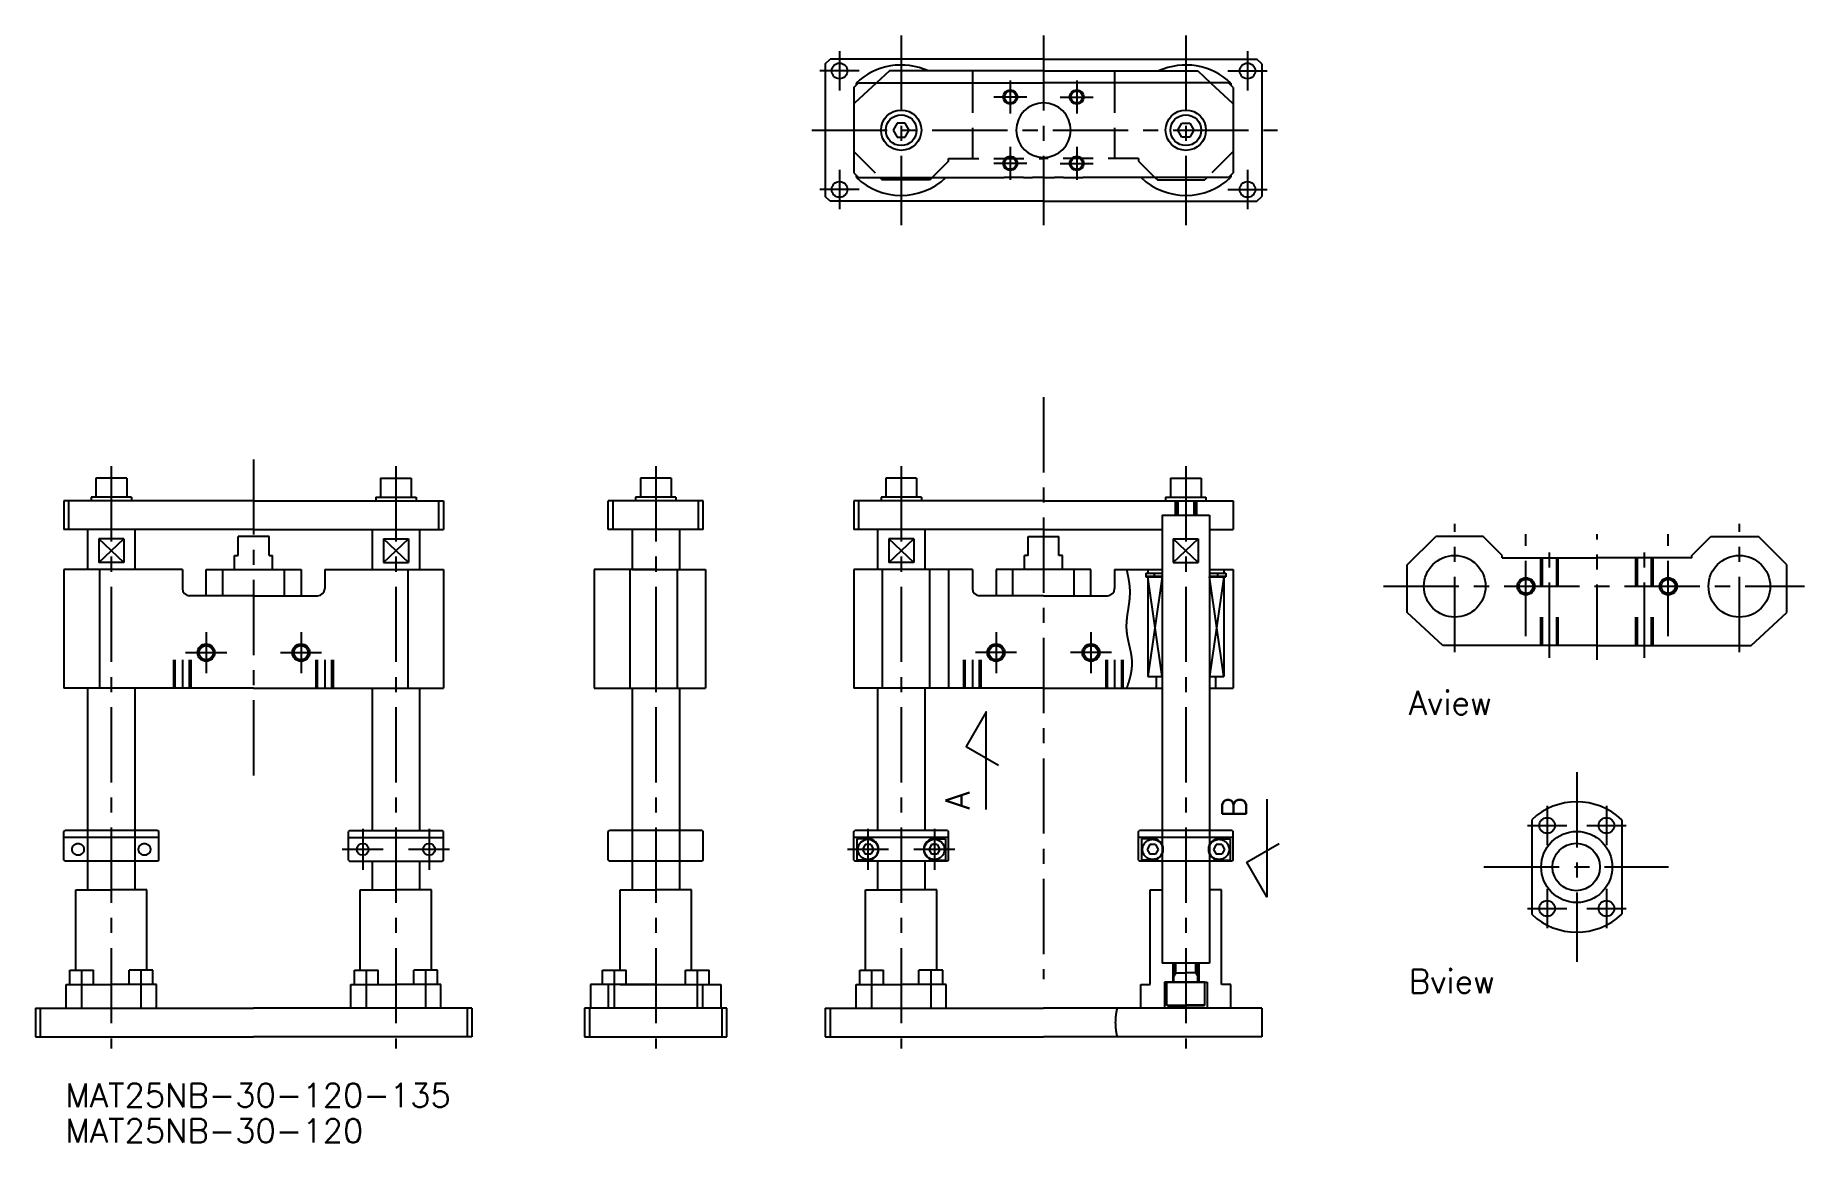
# Model space of a CAD drawing. Extents: x -650 to 96, y -116 to 351.
import ezdxf

# ---------------------------------------------------------------- set-up
doc = ezdxf.new("R2010")
doc.units = 0
for name, pattern in [('CENTER', [50.8, 31.75, -6.35, 6.35, -6.35]), ('DASHED', [19.05, 12.7, -6.35]), ('PHANTOM', [63.5, 31.75, -6.35, 6.35, -6.35, 6.35, -6.35])]:
    doc.linetypes.add(name, pattern=pattern)
doc.layers.get('0').update_dxf_attribs({"linetype": 'CONTINUOUS'})
doc.layers.add('CENTER', color=1, linetype='CONTINUOUS')
doc.styles.get("Standard").update_dxf_attribs({"font": 'txt.shx', "height": 3, "bigfont": 'bigfont.shx'})

msp = doc.modelspace()

# ---------------------------------------------------------------- linework, layer by layer
at = {"color": 7, "linetype": 'CONTINUOUS'}
for p, q in [((-316.81, 338.79), (-314.81, 340.79)), ((-316.81, 338.79), (-316.81, 282.79)), ((-224.81, 340.79), (-314.81, 340.79)), ((-289.81, 335.79), (-295.17, 330.79)), ((-224.81, 335.79), (-289.81, 335.79)), ((-254.81, 335.79), (-254.81, 330.79)), ((-224.81, 340.79), (-134.81, 340.79)), ((-224.81, 335.79), (-159.81, 335.79)), ((-194.81, 335.79), (-194.81, 330.79)), ((-159.81, 335.79), (-154.46, 330.79)), ((-132.81, 338.79), (-134.81, 340.79)), ((-132.81, 338.79), (-132.81, 282.79)), ((-304.81, 328.79), (-302.81, 330.79)), ((-304.81, 328.79), (-304.81, 292.79)), ((-303.81, 330.67), (-303.81, 329.79)), ((-302.81, 330.79), (-241.43, 330.79)), ((-241.43, 330.79), (-233.21, 330.79)), ((-233.21, 330.79), (-229.41, 330.79)), ((-229.41, 330.79), (-224.81, 330.79)), ((-220.21, 330.79), (-224.81, 330.79)), ((-216.41, 330.79), (-220.21, 330.79)), ((-208.2, 330.79), (-216.41, 330.79)), ((-146.81, 330.79), (-208.2, 330.79)), ((-144.81, 328.79), (-146.81, 330.79)), ((-145.81, 330.67), (-145.81, 329.79)), ((-144.81, 328.79), (-144.81, 292.79)), ((-286.53, 313.76), (-288.24, 310.79)), ((-283.1, 313.76), (-286.53, 313.76)), ((-281.38, 310.79), (-283.1, 313.76)), ((-168.24, 310.79), (-166.53, 313.76)), ((-166.53, 313.76), (-163.1, 313.76)), ((-163.1, 313.76), (-161.38, 310.79)), ((-288.24, 310.79), (-286.53, 307.82)), ((-286.53, 307.82), (-283.1, 307.82)), ((-283.1, 307.82), (-281.38, 310.79)), ((-166.53, 307.82), (-168.24, 310.79)), ((-163.1, 307.82), (-166.53, 307.82)), ((-161.38, 310.79), (-163.1, 307.82)), ((-304.81, 292.79), (-302.81, 290.79)), ((-303.81, 291.79), (-303.81, 290.91)), ((-144.81, 292.79), (-146.81, 290.79)), ((-145.81, 291.79), (-145.81, 290.91)), ((-302.81, 290.79), (-241.43, 290.79)), ((-293.81, 290.79), (-292.81, 289.79)), ((-272.81, 289.79), (-292.81, 289.79)), ((-271.81, 290.79), (-272.81, 289.79)), ((-233.21, 290.79), (-241.43, 290.79)), ((-233.21, 290.79), (-229.41, 290.79)), ((-224.81, 290.79), (-229.41, 290.79)), ((-224.81, 290.79), (-220.21, 290.79)), ((-216.41, 290.79), (-220.21, 290.79)), ((-216.41, 290.79), (-208.2, 290.79)), ((-146.81, 290.79), (-208.2, 290.79)), ((-177.81, 290.79), (-176.81, 289.79)), ((-176.81, 289.79), (-156.81, 289.79)), ((-155.81, 290.79), (-156.81, 289.79)), ((-314.81, 280.79), (-316.81, 282.79)), ((-224.81, 280.79), (-314.81, 280.79)), ((-224.81, 280.79), (-134.81, 280.79)), ((-134.81, 280.79), (-132.81, 282.79)), ((-611.34, 164.02), (-624.34, 164.02)), ((-624.34, 164.02), (-624.34, 156.02)), ((-611.34, 164.02), (-611.34, 156.02)), ((-504.34, 164.02), (-491.34, 164.02)), ((-504.34, 164.02), (-504.34, 156.02)), ((-491.34, 164.02), (-491.34, 156.02)), ((-394.78, 164.02), (-394.78, 156.02)), ((-381.78, 164.02), (-394.78, 164.02)), ((-381.78, 164.02), (-381.78, 156.02)), ((-291.31, 164.02), (-291.31, 156.02)), ((-278.31, 164.02), (-291.31, 164.02)), ((-278.31, 164.02), (-278.31, 156.02)), ((-171.31, 164.02), (-158.31, 164.02)), ((-171.31, 164.02), (-171.31, 156.02)), ((-158.31, 164.02), (-158.31, 156.02)), ((-557.84, 154.42), (-637.84, 154.42)), ((-637.84, 154.42), (-637.84, 142.42)), ((-635.84, 154.42), (-635.84, 142.42)), ((-609.34, 156.02), (-626.34, 156.02)), ((-626.34, 156.02), (-626.34, 154.42)), ((-609.34, 156.02), (-609.34, 154.42)), ((-557.84, 154.42), (-477.84, 154.42)), ((-506.34, 156.02), (-489.34, 156.02)), ((-506.34, 156.02), (-506.34, 154.42)), ((-489.34, 156.02), (-489.34, 154.42)), ((-479.84, 154.42), (-479.84, 142.42)), ((-477.84, 154.42), (-477.84, 142.42)), ((-368.28, 154.42), (-408.28, 154.42)), ((-408.28, 142.42), (-408.28, 154.42)), ((-406.28, 142.42), (-406.28, 154.42)), ((-379.78, 156.02), (-396.78, 156.02)), ((-396.78, 156.02), (-396.78, 154.42)), ((-379.78, 156.02), (-379.78, 154.42)), ((-370.28, 142.42), (-370.28, 154.42)), ((-368.28, 142.42), (-368.28, 154.42)), ((-224.81, 154.42), (-304.81, 154.42)), ((-304.81, 154.42), (-304.81, 142.42)), ((-302.81, 154.42), (-302.81, 142.42)), ((-276.31, 156.02), (-293.31, 156.02)), ((-293.31, 156.02), (-293.31, 154.42)), ((-276.31, 156.02), (-276.31, 154.42)), ((-224.81, 154.42), (-144.81, 154.42)), ((-173.31, 156.02), (-156.31, 156.02)), ((-173.31, 156.02), (-173.31, 154.42)), ((-169.31, 154.42), (-169.31, 148.42)), ((-168.81, 154.42), (-168.81, 148.42)), ((-168.19, 154.42), (-168.19, 148.42)), ((-161.44, 154.42), (-161.44, 148.42)), ((-160.81, 154.42), (-160.81, 148.42)), ((-160.31, 154.42), (-160.31, 148.42)), ((-156.31, 156.02), (-156.31, 154.42)), ((-144.81, 154.42), (-144.81, 142.42)), ((-627.84, 142.42), (-637.84, 142.42)), ((-557.84, 142.42), (-627.84, 142.42)), ((-627.84, 142.42), (-627.84, 125.42)), ((-607.84, 142.42), (-607.84, 125.42)), ((-557.84, 142.42), (-477.84, 142.42)), ((-507.84, 142.42), (-507.84, 125.42)), ((-487.84, 142.42), (-487.84, 125.42)), ((-368.28, 142.42), (-408.28, 142.42)), ((-398.28, 142.42), (-398.28, 125.42)), ((-378.28, 142.42), (-378.28, 125.42)), ((-224.81, 142.42), (-304.81, 142.42)), ((-294.81, 142.42), (-294.81, 125.42)), ((-274.81, 142.42), (-274.81, 125.42)), ((-224.81, 142.42), (-174.81, 142.42)), ((-174.81, 148.42), (-174.81, -40.58)), ((-174.81, 148.42), (-154.81, 148.42)), ((-154.81, 148.42), (-154.81, -40.58)), ((-154.81, 142.42), (-144.81, 142.42)), ((-612.57, 128.42), (-623.1, 138.42)), ((-623.1, 128.42), (-612.57, 138.42)), ((-623.1, 138.42), (-623.1, 128.42)), ((-612.57, 138.42), (-623.1, 138.42)), ((-612.57, 138.42), (-612.57, 128.42)), ((-551.34, 139.42), (-564.34, 139.42)), ((-564.34, 131.42), (-564.34, 139.42)), ((-551.34, 131.42), (-551.34, 139.42)), ((-503.1, 128.42), (-492.57, 138.42)), ((-492.57, 128.42), (-503.1, 138.42)), ((-503.1, 138.42), (-492.57, 138.42)), ((-503.1, 138.42), (-503.1, 128.42)), ((-492.57, 138.42), (-492.57, 128.42)), ((-279.55, 128.42), (-290.08, 138.42)), ((-290.08, 128.42), (-279.55, 138.42)), ((-279.55, 138.42), (-290.08, 138.42)), ((-290.08, 138.42), (-290.08, 128.42)), ((-279.55, 138.42), (-279.55, 128.42)), ((-231.31, 139.42), (-218.31, 139.42)), ((-231.31, 131.42), (-231.31, 139.42)), ((-218.31, 131.42), (-218.31, 139.42)), ((-170.08, 128.42), (-159.55, 138.42)), ((-159.55, 128.42), (-170.08, 138.42)), ((-170.08, 138.42), (-159.55, 138.42)), ((-170.08, 138.42), (-170.08, 128.42)), ((-159.55, 138.42), (-159.55, 128.42)), ((-71.43, 127.39), (-59.43, 139.39)), ((-39.43, 139.39), (-59.43, 139.39)), ((-31.43, 131.39), (-39.43, 139.39)), ((48.57, 131.39), (56.57, 139.39)), ((56.57, 139.39), (76.57, 139.39)), ((88.57, 127.39), (76.57, 139.39)), ((-612.57, 128.42), (-623.1, 128.42)), ((-565.84, 131.42), (-564.34, 131.42)), ((-565.84, 125.42), (-565.84, 131.42)), ((-551.34, 131.42), (-549.84, 131.42)), ((-549.84, 125.42), (-549.84, 131.42)), ((-503.1, 128.42), (-492.57, 128.42)), ((-279.55, 128.42), (-290.08, 128.42)), ((-231.31, 131.42), (-232.81, 131.42)), ((-232.81, 125.42), (-232.81, 131.42)), ((-216.81, 131.42), (-218.31, 131.42)), ((-216.81, 125.42), (-216.81, 131.42)), ((-170.08, 128.42), (-159.55, 128.42)), ((-71.43, 107.39), (-71.43, 127.39)), ((-31.43, 130.39), (-31.43, 131.39)), ((-31.43, 130.39), (8.57, 130.39)), ((48.57, 130.39), (8.57, 130.39)), ((48.57, 130.39), (48.57, 131.39)), ((88.57, 107.39), (88.57, 127.39)), ((-637.84, 125.42), (-637.84, 75.42)), ((-607.84, 125.42), (-637.84, 125.42)), ((-622.84, 125.42), (-622.84, 75.42)), ((-587.84, 125.42), (-607.84, 125.42)), ((-587.84, 125.42), (-587.84, 117.42)), ((-577.84, 114.42), (-577.84, 125.42)), ((-577.84, 125.42), (-537.84, 125.42)), ((-537.84, 125.42), (-537.84, 114.42)), ((-527.84, 125.42), (-527.84, 117.42)), ((-527.84, 125.42), (-477.84, 125.42)), ((-492.84, 125.42), (-492.84, 75.42)), ((-477.84, 125.42), (-477.84, 75.42)), ((-414.28, 125.42), (-414.28, 75.42)), ((-388.28, 125.42), (-414.28, 125.42)), ((-399.28, 125.42), (-399.28, 75.42)), ((-398.28, 125.42), (-378.28, 125.42)), ((-388.28, 125.42), (-367.28, 125.42)), ((-379.28, 125.42), (-379.28, 75.42)), ((-367.28, 125.42), (-367.28, 75.42)), ((-304.81, 125.42), (-304.81, 75.42)), ((-254.81, 125.42), (-304.81, 125.42)), ((-292.81, 125.42), (-292.81, 75.42)), ((-272.81, 125.42), (-272.81, 75.42)), ((-264.81, 125.42), (-264.81, 75.42)), ((-254.81, 125.42), (-254.81, 117.42)), ((-204.81, 125.42), (-244.81, 125.42)), ((-244.81, 125.42), (-244.81, 114.42)), ((-204.81, 114.42), (-204.81, 125.42)), ((-194.81, 125.42), (-194.81, 117.42)), ((-194.81, 125.42), (-174.81, 125.42)), ((-181.66, 123.92), (-174.81, 123.92)), ((-181.66, 123.92), (-181.66, 122.42)), ((-181.66, 122.72), (-174.81, 122.72)), ((-181.66, 122.42), (-174.81, 122.42)), ((-180.81, 125.42), (-180.81, 123.92)), ((-174.81, 80.42), (-180.81, 122.42)), ((-174.81, 122.42), (-180.81, 80.42)), ((-180.81, 122.42), (-180.81, 80.42)), ((-178.16, 123.92), (-178.16, 122.72)), ((-154.81, 125.42), (-144.81, 125.42)), ((-154.81, 123.92), (-147.96, 123.92)), ((-154.81, 122.72), (-147.96, 122.72)), ((-148.81, 80.42), (-154.81, 122.42)), ((-148.81, 122.42), (-154.81, 80.42)), ((-154.81, 122.42), (-147.96, 122.42)), ((-151.46, 123.92), (-151.46, 122.72)), ((-148.81, 125.42), (-148.81, 123.92)), ((-148.81, 122.42), (-148.81, 80.42)), ((-147.96, 123.92), (-147.96, 122.42)), ((-144.81, 125.42), (-144.81, 75.42)), ((-557.84, 114.42), (-584.84, 114.42)), ((-557.84, 114.42), (-530.84, 114.42)), ((-224.81, 114.42), (-251.81, 114.42)), ((-224.81, 114.42), (-197.81, 114.42)), ((-56.43, 93.39), (-71.43, 107.39)), ((73.57, 93.39), (88.57, 107.39)), ((8.57, 93.39), (-56.43, 93.39)), ((8.57, 93.39), (73.57, 93.39)), ((-627.84, 75.42), (-637.84, 75.42)), ((-557.84, 75.42), (-627.84, 75.42)), ((-627.84, 75.42), (-627.84, -9.58)), ((-607.84, 75.42), (-607.84, -9.58)), ((-557.84, 75.42), (-477.84, 75.42)), ((-507.84, 75.42), (-507.84, 15.42)), ((-487.84, 75.42), (-487.84, 15.42)), ((-414.28, 75.42), (-367.28, 75.42)), ((-398.28, 75.42), (-398.28, -9.58)), ((-378.28, 75.42), (-378.28, -9.58)), ((-224.81, 75.42), (-304.81, 75.42)), ((-294.81, 75.42), (-294.81, 15.42)), ((-274.81, 75.42), (-274.81, 15.42)), ((-224.81, 75.42), (-174.81, 75.42)), ((-180.81, 80.42), (-174.81, 80.42)), ((-177.31, 80.42), (-177.31, 75.42)), ((-154.81, 80.42), (-148.81, 80.42)), ((-154.81, 75.42), (-144.81, 75.42)), ((-152.31, 80.42), (-152.31, 75.42)), ((-517.34, 15.42), (-517.84, 14.92)), ((-517.34, 15.42), (-497.84, 15.42)), ((-497.84, 15.42), (-478.34, 15.42)), ((-477.84, 14.92), (-478.34, 15.42)), ((-304.81, 14.92), (-304.31, 15.42)), ((-284.81, 15.42), (-304.31, 15.42)), ((-265.31, 15.42), (-284.81, 15.42)), ((-265.31, 15.42), (-264.81, 14.92)), ((-19, 19.88), (-19, -19.88)), ((19, 19.88), (19, -19.88)), ((-517.84, 2.92), (-517.84, 14.92)), ((-517.84, 12.42), (-497.84, 12.42)), ((-497.84, 12.42), (-477.84, 12.42)), ((-477.84, 2.92), (-477.84, 14.92)), ((-304.81, 2.92), (-304.81, 14.92)), ((-284.81, 12.42), (-304.81, 12.42)), ((-298.81, 11.92), (-303.55, 11.92)), ((-303.55, 11.92), (-303.55, 2.92)), ((-299.97, 9.42), (-301.12, 7.42)), ((-297.66, 9.42), (-299.97, 9.42)), ((-297.66, 9.42), (-296.5, 7.42)), ((-264.81, 12.42), (-284.81, 12.42)), ((-271.97, 9.42), (-273.12, 7.42)), ((-269.66, 9.42), (-271.97, 9.42)), ((-270.81, 11.92), (-266.08, 11.92)), ((-269.66, 9.42), (-268.5, 7.42)), ((-266.08, 11.92), (-266.08, 2.92)), ((-264.81, 2.92), (-264.81, 14.92)), ((-517.84, 2.92), (-517.34, 2.42)), ((-517.34, 2.42), (-497.84, 2.42)), ((-507.84, 2.42), (-507.84, -9.58)), ((-497.84, 2.42), (-478.34, 2.42)), ((-487.84, 2.42), (-487.84, -9.58)), ((-477.84, 2.92), (-478.34, 2.42)), ((-304.81, 2.92), (-304.31, 2.42)), ((-284.81, 2.42), (-304.31, 2.42)), ((-298.81, 2.92), (-303.55, 2.92)), ((-301.12, 7.42), (-299.97, 5.42)), ((-297.66, 5.42), (-299.97, 5.42)), ((-296.5, 7.42), (-297.66, 5.42)), ((-294.81, 2.42), (-294.81, -9.58)), ((-265.31, 2.42), (-284.81, 2.42)), ((-274.81, 2.42), (-274.81, -9.58)), ((-273.12, 7.42), (-271.97, 5.42)), ((-269.66, 5.42), (-271.97, 5.42)), ((-270.81, 2.92), (-266.08, 2.92)), ((-268.5, 7.42), (-269.66, 5.42)), ((-264.81, 2.92), (-265.31, 2.42)), ((-632.84, -43.58), (-632.84, -9.58)), ((-632.84, -9.58), (-617.84, -9.58)), ((-602.84, -9.58), (-617.84, -9.58)), ((-602.84, -43.58), (-602.84, -9.58)), ((-512.84, -43.58), (-512.84, -9.58)), ((-512.84, -9.58), (-497.84, -9.58)), ((-482.84, -9.58), (-497.84, -9.58)), ((-482.84, -43.58), (-482.84, -9.58)), ((-403.28, -43.58), (-403.28, -9.58)), ((-403.28, -9.58), (-388.28, -9.58)), ((-373.28, -9.58), (-388.28, -9.58)), ((-373.28, -43.58), (-373.28, -9.58)), ((-299.81, -43.58), (-299.81, -9.58)), ((-299.81, -9.58), (-284.81, -9.58)), ((-269.81, -9.58), (-284.81, -9.58)), ((-269.81, -43.58), (-269.81, -9.58)), ((-179.81, -49.58), (-179.81, -9.58)), ((-179.81, -9.58), (-174.81, -9.58)), ((-149.81, -9.58), (-154.81, -9.58)), ((-149.81, -49.58), (-149.81, -9.58)), ((-635.34, -43.58), (-625.34, -43.58)), ((-635.34, -49.58), (-635.34, -43.58)), ((-625.34, -49.58), (-625.34, -43.58)), ((-600.34, -43.58), (-610.34, -43.58)), ((-610.34, -49.58), (-610.34, -43.58)), ((-600.34, -49.58), (-600.34, -43.58)), ((-515.34, -43.58), (-505.34, -43.58)), ((-515.34, -49.58), (-515.34, -43.58)), ((-505.34, -49.58), (-505.34, -43.58)), ((-480.34, -43.58), (-490.34, -43.58)), ((-490.34, -49.58), (-490.34, -43.58)), ((-480.34, -49.58), (-480.34, -43.58)), ((-410.78, -43.58), (-400.78, -43.58)), ((-410.78, -49.58), (-410.78, -43.58)), ((-400.78, -49.58), (-400.78, -43.58)), ((-375.78, -43.58), (-365.78, -43.58)), ((-375.78, -49.58), (-375.78, -43.58)), ((-365.78, -49.58), (-365.78, -43.58)), ((-302.31, -43.58), (-292.31, -43.58)), ((-302.31, -49.58), (-302.31, -43.58)), ((-292.31, -49.58), (-292.31, -43.58)), ((-267.31, -43.58), (-277.31, -43.58)), ((-277.31, -49.58), (-277.31, -43.58)), ((-267.31, -49.58), (-267.31, -43.58)), ((-154.81, -40.58), (-174.81, -40.58)), ((-170.31, -40.58), (-170.31, -48.58)), ((-169.81, -48.18), (-169.81, -40.58)), ((-169, -44.58), (-169.81, -45.99)), ((-169.81, -44.58), (-164.81, -44.58)), ((-169, -44.58), (-169, -40.58)), ((-159.81, -44.58), (-164.81, -44.58)), ((-160.63, -44.58), (-160.63, -40.58)), ((-160.63, -44.58), (-159.81, -45.99)), ((-159.81, -48.18), (-159.81, -40.58)), ((-159.31, -40.58), (-159.31, -48.58)), ((-636.84, -49.58), (-617.84, -49.58)), ((-636.84, -59.58), (-636.84, -49.58)), ((-598.84, -49.58), (-617.84, -49.58)), ((-598.84, -59.58), (-598.84, -49.58)), ((-516.84, -59.58), (-516.84, -49.58)), ((-516.84, -49.58), (-497.84, -49.58)), ((-478.84, -49.58), (-497.84, -49.58)), ((-478.84, -59.58), (-478.84, -49.58)), ((-415.78, -49.58), (-415.78, -59.58)), ((-388.28, -49.58), (-415.78, -49.58)), ((-403.28, -49.58), (-373.28, -49.58)), ((-388.28, -49.58), (-360.78, -49.58)), ((-360.78, -49.58), (-360.78, -59.58)), ((-303.81, -49.58), (-284.81, -49.58)), ((-303.81, -59.58), (-303.81, -49.58)), ((-265.81, -49.58), (-284.81, -49.58)), ((-265.81, -59.58), (-265.81, -49.58)), ((-183.81, -59.58), (-183.81, -49.58)), ((-183.81, -49.58), (-179.81, -49.58)), ((-164.81, -48.58), (-173.81, -48.58)), ((-173.81, -48.58), (-173.81, -59.58)), ((-172.81, -48.58), (-164.81, -48.58)), ((-172.81, -58.35), (-172.81, -48.58)), ((-156.81, -48.58), (-164.81, -48.58)), ((-164.81, -48.58), (-155.81, -48.58)), ((-156.81, -58.35), (-156.81, -48.58)), ((-155.81, -48.58), (-155.81, -59.58)), ((-145.81, -49.58), (-149.81, -49.58)), ((-145.81, -59.58), (-145.81, -49.58)), ((-649.84, -59.58), (-557.84, -59.58)), ((-649.84, -59.58), (-649.84, -71.58)), ((-647.84, -59.58), (-647.84, -71.58)), ((-636.84, -59.58), (-598.84, -59.58)), ((-465.84, -59.58), (-557.84, -59.58)), ((-478.84, -59.58), (-516.84, -59.58)), ((-467.84, -59.58), (-467.84, -71.58)), ((-465.84, -59.58), (-465.84, -71.58)), ((-388.28, -59.58), (-418.28, -59.58)), ((-418.28, -59.58), (-418.28, -71.58)), ((-416.28, -59.58), (-416.28, -71.58)), ((-360.78, -59.58), (-415.78, -59.58)), ((-358.28, -59.58), (-388.28, -59.58)), ((-360.28, -71.58), (-360.28, -59.58)), ((-358.28, -71.58), (-358.28, -59.58)), ((-316.81, -59.58), (-224.81, -59.58)), ((-316.81, -59.58), (-316.81, -71.58)), ((-314.81, -59.58), (-314.81, -71.58)), ((-132.81, -59.58), (-224.81, -59.58)), ((-172.81, -58.35), (-164.81, -58.35)), ((-172.41, -58.58), (-172.81, -58.35)), ((-172.41, -58.58), (-164.81, -58.58)), ((-156.81, -58.35), (-164.81, -58.35)), ((-157.21, -58.58), (-164.81, -58.58)), ((-157.21, -58.58), (-156.81, -58.35)), ((-132.81, -59.58), (-132.81, -71.58)), ((-649.84, -71.58), (-557.84, -71.58)), ((-465.84, -71.58), (-557.84, -71.58)), ((-418.28, -71.58), (-358.28, -71.58)), ((-316.81, -71.58), (-224.81, -71.58)), ((-132.81, -71.58), (-224.81, -71.58))]:
    msp.add_line(p, q, dxfattribs=at)
at = {"color": 3, "linetype": 'DASHED'}
for p, q in [((-295.17, 330.79), (-304.81, 321.79)), ((-254.81, 330.79), (-254.81, 298.79)), ((-194.81, 330.79), (-194.81, 298.79)), ((-154.46, 330.79), (-144.81, 321.79)), ((-304.81, 301.79), (-293.81, 290.79)), ((-264.81, 298.79), (-224.81, 298.79)), ((-264.81, 297.79), (-264.81, 298.79)), ((-184.81, 298.79), (-224.81, 298.79)), ((-184.81, 298.79), (-184.81, 297.79)), ((-144.81, 301.79), (-155.81, 290.79)), ((-264.81, 297.79), (-271.81, 290.79)), ((-184.81, 297.79), (-177.81, 290.79)), ((-15.08, 118.39), (-15.08, 130.39)), ((-14.43, 118.39), (-14.43, 130.39)), ((-8.43, 118.39), (-8.43, 130.39)), ((-7.78, 118.39), (-7.78, 130.39)), ((24.92, 118.39), (24.92, 130.39)), ((25.57, 118.39), (25.57, 130.39)), ((31.57, 118.39), (31.57, 130.39)), ((32.22, 118.39), (32.22, 130.39)), ((-15.08, 93.39), (-15.08, 105.39)), ((-14.43, 93.39), (-14.43, 105.39)), ((-8.43, 93.39), (-8.43, 105.39)), ((-7.78, 93.39), (-7.78, 105.39)), ((24.92, 93.39), (24.92, 105.39)), ((25.57, 93.39), (25.57, 105.39)), ((31.57, 93.39), (31.57, 105.39)), ((32.22, 93.39), (32.22, 105.39)), ((-591.49, 75.42), (-591.49, 87.42)), ((-590.84, 75.42), (-590.84, 87.42)), ((-584.84, 75.42), (-584.84, 87.42)), ((-584.19, 75.42), (-584.19, 87.42)), ((-531.49, 75.42), (-531.49, 87.42)), ((-530.84, 75.42), (-530.84, 87.42)), ((-524.84, 75.42), (-524.84, 87.42)), ((-524.19, 75.42), (-524.19, 87.42)), ((-258.46, 75.42), (-258.46, 87.42)), ((-257.81, 75.42), (-257.81, 87.42)), ((-251.81, 75.42), (-251.81, 87.42)), ((-251.16, 75.42), (-251.16, 87.42)), ((-198.46, 75.42), (-198.46, 87.42)), ((-197.81, 75.42), (-197.81, 87.42)), ((-191.81, 75.42), (-191.81, 87.42)), ((-191.16, 75.42), (-191.16, 87.42))]:
    msp.add_line(p, q, dxfattribs=at)
at = {"color": 3, "linetype": 'PHANTOM'}
for p, q in [((-637.84, 14.92), (-637.34, 15.42)), ((-617.84, 15.42), (-637.34, 15.42)), ((-598.34, 15.42), (-617.84, 15.42)), ((-598.34, 15.42), (-597.84, 14.92)), ((-408.28, 14.92), (-407.78, 15.42)), ((-388.28, 15.42), (-407.78, 15.42)), ((-368.78, 15.42), (-388.28, 15.42)), ((-368.78, 15.42), (-368.28, 14.92)), ((-184.81, 14.92), (-184.31, 15.42)), ((-164.81, 15.42), (-184.31, 15.42)), ((-145.31, 15.42), (-164.81, 15.42)), ((-145.31, 15.42), (-144.81, 14.92)), ((-637.84, 2.92), (-637.84, 14.92)), ((-617.84, 12.42), (-637.84, 12.42)), ((-597.84, 12.42), (-617.84, 12.42)), ((-597.84, 2.92), (-597.84, 14.92)), ((-408.28, 2.92), (-408.28, 14.92)), ((-368.28, 2.92), (-368.28, 14.92)), ((-184.81, 2.92), (-184.81, 14.92)), ((-164.81, 12.42), (-184.81, 12.42)), ((-183.55, 11.92), (-183.55, 2.92)), ((-178.81, 11.92), (-183.55, 11.92)), ((-179.97, 9.42), (-181.12, 7.42)), ((-177.66, 9.42), (-179.97, 9.42)), ((-177.66, 9.42), (-176.5, 7.42)), ((-144.81, 12.42), (-164.81, 12.42)), ((-151.97, 9.42), (-153.12, 7.42)), ((-149.66, 9.42), (-151.97, 9.42)), ((-150.81, 11.92), (-146.08, 11.92)), ((-149.66, 9.42), (-148.5, 7.42)), ((-146.08, 11.92), (-146.08, 2.92)), ((-144.81, 2.92), (-144.81, 14.92)), ((-637.84, 2.92), (-637.34, 2.42)), ((-617.84, 2.42), (-637.34, 2.42)), ((-598.34, 2.42), (-617.84, 2.42)), ((-597.84, 2.92), (-598.34, 2.42)), ((-408.28, 2.92), (-407.78, 2.42)), ((-388.28, 2.42), (-407.78, 2.42)), ((-368.78, 2.42), (-388.28, 2.42)), ((-368.28, 2.92), (-368.78, 2.42)), ((-184.81, 2.92), (-184.31, 2.42)), ((-164.81, 2.42), (-184.31, 2.42)), ((-178.81, 2.92), (-183.55, 2.92)), ((-181.12, 7.42), (-179.97, 5.42)), ((-177.66, 5.42), (-179.97, 5.42)), ((-176.5, 7.42), (-177.66, 5.42)), ((-145.31, 2.42), (-164.81, 2.42)), ((-153.12, 7.42), (-151.97, 5.42)), ((-149.66, 5.42), (-151.97, 5.42)), ((-150.81, 2.92), (-146.08, 2.92)), ((-148.5, 7.42), (-149.66, 5.42)), ((-144.81, 2.92), (-145.31, 2.42))]:
    msp.add_line(p, q, dxfattribs=at)
at = {"linetype": 'CONTINUOUS'}
for p, q in [((-408.16, -59.58), (-408.16, -49.58)), ((-368.4, -59.58), (-368.4, -49.58))]:
    msp.add_line(p, q, dxfattribs=at)
at = {"color": 7, "linetype": 'CONTINUOUS'}
for points in [[(-249, 24.26), (-249, 65.43), (-257.46, 50.78), (-243.8, 42.89)], [(-130.61, 28.59), (-130.61, -12.58), (-139.07, 2.07), (-125.41, 9.95)]]:
    msp.add_lwpolyline(points, dxfattribs=at)
at = {"color": 7}
for points in [[(-189.81, 125.42, 0), (-189.79, 125.31, 0), (-189.77, 125.21, 0), (-189.74, 125.11, 0), (-189.72, 125, 0), (-189.69, 124.9, 0), (-189.67, 124.8, 0), (-189.65, 124.69, 0), (-189.63, 124.59, 0), (-189.6, 124.49, 0), (-189.58, 124.38, 0), (-189.56, 124.28, 0), (-189.53, 124.18, 0), (-189.51, 124.07, 0), (-189.49, 123.97, 0), (-189.47, 123.87, 0), (-189.44, 123.76, 0), (-189.42, 123.66, 0), (-189.4, 123.56, 0), (-189.38, 123.45, 0), (-189.36, 123.35, 0), (-189.33, 123.25, 0), (-189.31, 123.14, 0), (-189.29, 123.04, 0), (-189.27, 122.94, 0), (-189.25, 122.83, 0), (-189.23, 122.73, 0), (-189.21, 122.62, 0), (-189.19, 122.52, 0), (-189.17, 122.42, 0), (-189.15, 122.31, 0), (-189.13, 122.21, 0), (-189.11, 122.1, 0), (-189.09, 122, 0), (-189.07, 121.9, 0), (-189.05, 121.79, 0), (-189.03, 121.69, 0), (-189.01, 121.58, 0), (-188.99, 121.48, 0), (-188.98, 121.38, 0), (-188.96, 121.27, 0), (-188.94, 121.17, 0), (-188.92, 121.06, 0), (-188.91, 120.96, 0), (-188.89, 120.85, 0), (-188.87, 120.75, 0), (-188.85, 120.64, 0), (-188.84, 120.54, 0), (-188.82, 120.44, 0), (-188.81, 120.33, 0), (-188.79, 120.23, 0), (-188.78, 120.12, 0), (-188.76, 120.02, 0), (-188.75, 119.91, 0), (-188.73, 119.81, 0), (-188.72, 119.7, 0), (-188.7, 119.6, 0), (-188.69, 119.49, 0), (-188.68, 119.39, 0), (-188.66, 119.28, 0), (-188.65, 119.18, 0), (-188.64, 119.07, 0), (-188.63, 118.97, 0), (-188.61, 118.86, 0), (-188.6, 118.76, 0), (-188.59, 118.65, 0), (-188.58, 118.54, 0), (-188.57, 118.44, 0), (-188.56, 118.33, 0), (-188.55, 118.23, 0), (-188.54, 118.12, 0), (-188.54, 118.02, 0), (-188.53, 117.91, 0), (-188.52, 117.81, 0), (-188.51, 117.7, 0), (-188.5, 117.6, 0), (-188.5, 117.49, 0), (-188.49, 117.38, 0), (-188.49, 117.28, 0), (-188.48, 117.17, 0), (-188.48, 117.07, 0), (-188.47, 116.96, 0), (-188.47, 116.86, 0), (-188.46, 116.75, 0), (-188.46, 116.64, 0), (-188.46, 116.54, 0), (-188.46, 116.43, 0), (-188.45, 116.33, 0), (-188.45, 116.22, 0), (-188.45, 116.11, 0), (-188.45, 116.01, 0), (-188.45, 115.9, 0), (-188.45, 115.8, 0), (-188.45, 115.69, 0), (-188.45, 115.59, 0), (-188.46, 115.48, 0), (-188.46, 115.37, 0), (-188.46, 115.27, 0), (-188.46, 115.16, 0), (-188.46, 115.06, 0), (-188.47, 114.95, 0), (-188.47, 114.84, 0), (-188.48, 114.74, 0), (-188.48, 114.63, 0), (-188.49, 114.53, 0), (-188.49, 114.42, 0), (-188.5, 114.32, 0), (-188.5, 114.21, 0), (-188.51, 114.1, 0), (-188.52, 114, 0), (-188.52, 113.89, 0), (-188.53, 113.79, 0), (-188.54, 113.68, 0), (-188.55, 113.58, 0), (-188.55, 113.47, 0), (-188.56, 113.36, 0), (-188.57, 113.26, 0), (-188.58, 113.15, 0), (-188.59, 113.05, 0), (-188.6, 112.94, 0), (-188.61, 112.84, 0), (-188.62, 112.73, 0), (-188.63, 112.63, 0), (-188.64, 112.52, 0), (-188.65, 112.42, 0), (-188.67, 112.31, 0), (-188.68, 112.21, 0), (-188.69, 112.1, 0), (-188.7, 112, 0), (-188.71, 111.89, 0), (-188.73, 111.79, 0), (-188.74, 111.68, 0), (-188.75, 111.58, 0), (-188.77, 111.47, 0), (-188.78, 111.37, 0), (-188.79, 111.26, 0), (-188.81, 111.16, 0), (-188.82, 111.05, 0), (-188.84, 110.95, 0), (-188.85, 110.84, 0), (-188.87, 110.74, 0), (-188.88, 110.63, 0), (-188.9, 110.53, 0), (-188.91, 110.42, 0), (-188.93, 110.32, 0), (-188.94, 110.21, 0), (-188.96, 110.11, 0), (-188.97, 110, 0), (-188.99, 109.9, 0), (-189, 109.79, 0), (-189.02, 109.69, 0), (-189.04, 109.58, 0), (-189.05, 109.48, 0), (-189.07, 109.38, 0), (-189.08, 109.27, 0), (-189.1, 109.17, 0), (-189.12, 109.06, 0), (-189.13, 108.96, 0), (-189.15, 108.85, 0), (-189.16, 108.75, 0), (-189.18, 108.64, 0), (-189.2, 108.54, 0), (-189.21, 108.43, 0), (-189.23, 108.33, 0), (-189.25, 108.23, 0), (-189.26, 108.12, 0), (-189.28, 108.02, 0), (-189.29, 107.91, 0), (-189.31, 107.81, 0), (-189.33, 107.7, 0), (-189.34, 107.6, 0), (-189.36, 107.49, 0), (-189.37, 107.39, 0), (-189.39, 107.28, 0), (-189.4, 107.18, 0), (-189.42, 107.07, 0), (-189.43, 106.97, 0), (-189.45, 106.87, 0), (-189.47, 106.76, 0), (-189.48, 106.66, 0), (-189.5, 106.55, 0), (-189.51, 106.45, 0), (-189.52, 106.34, 0), (-189.54, 106.24, 0), (-189.55, 106.13, 0), (-189.57, 106.03, 0), (-189.58, 105.92, 0), (-189.59, 105.82, 0), (-189.61, 105.71, 0), (-189.62, 105.61, 0), (-189.63, 105.5, 0), (-189.65, 105.4, 0), (-189.66, 105.29, 0), (-189.67, 105.19, 0), (-189.68, 105.08, 0), (-189.7, 104.98, 0), (-189.71, 104.87, 0), (-189.72, 104.77, 0), (-189.73, 104.66, 0), (-189.74, 104.56, 0), (-189.75, 104.45, 0), (-189.76, 104.35, 0), (-189.77, 104.24, 0), (-189.78, 104.13, 0), (-189.79, 104.03, 0), (-189.8, 103.92, 0), (-189.81, 103.82, 0), (-189.82, 103.71, 0), (-189.83, 103.61, 0), (-189.84, 103.5, 0), (-189.84, 103.39, 0), (-189.85, 103.29, 0), (-189.86, 103.18, 0), (-189.87, 103.08, 0), (-189.87, 102.97, 0), (-189.88, 102.87, 0), (-189.88, 102.76, 0), (-189.89, 102.65, 0), (-189.89, 102.55, 0), (-189.9, 102.44, 0), (-189.9, 102.34, 0), (-189.9, 102.23, 0), (-189.91, 102.12, 0), (-189.91, 102.02, 0), (-189.91, 101.91, 0), (-189.91, 101.81, 0), (-189.91, 101.7, 0), (-189.92, 101.6, 0), (-189.92, 101.49, 0), (-189.92, 101.38, 0), (-189.91, 101.28, 0), (-189.91, 101.17, 0), (-189.91, 101.07, 0), (-189.91, 100.96, 0), (-189.91, 100.85, 0), (-189.9, 100.75, 0), (-189.9, 100.64, 0), (-189.9, 100.54, 0), (-189.89, 100.43, 0), (-189.88, 100.33, 0), (-189.88, 100.22, 0), (-189.87, 100.12, 0), (-189.86, 100.01, 0), (-189.86, 99.9, 0), (-189.85, 99.8, 0), (-189.84, 99.69, 0), (-189.83, 99.59, 0), (-189.82, 99.48, 0), (-189.81, 99.38, 0), (-189.8, 99.27, 0), (-189.79, 99.17, 0), (-189.78, 99.06, 0), (-189.76, 98.96, 0), (-189.75, 98.85, 0), (-189.74, 98.75, 0), (-189.72, 98.64, 0), (-189.71, 98.54, 0), (-189.7, 98.43, 0), (-189.68, 98.33, 0), (-189.67, 98.22, 0), (-189.65, 98.12, 0), (-189.63, 98.01, 0), (-189.62, 97.91, 0), (-189.6, 97.8, 0), (-189.58, 97.7, 0), (-189.57, 97.59, 0), (-189.55, 97.49, 0), (-189.53, 97.39, 0), (-189.51, 97.28, 0), (-189.49, 97.18, 0), (-189.47, 97.07, 0), (-189.45, 96.97, 0), (-189.44, 96.86, 0), (-189.42, 96.76, 0), (-189.4, 96.66, 0), (-189.38, 96.55, 0), (-189.35, 96.45, 0), (-189.33, 96.34, 0), (-189.31, 96.24, 0), (-189.29, 96.14, 0), (-189.27, 96.03, 0), (-189.25, 95.93, 0), (-189.23, 95.83, 0), (-189.21, 95.72, 0), (-189.18, 95.62, 0), (-189.16, 95.51, 0), (-189.14, 95.41, 0), (-189.12, 95.31, 0), (-189.09, 95.2, 0), (-189.07, 95.1, 0), (-189.05, 95, 0), (-189.03, 94.89, 0), (-189, 94.79, 0), (-188.98, 94.69, 0), (-188.96, 94.58, 0), (-188.93, 94.48, 0), (-188.91, 94.38, 0), (-188.89, 94.28, 0), (-188.86, 94.17, 0), (-188.84, 94.07, 0), (-188.82, 93.97, 0), (-188.79, 93.86, 0), (-188.77, 93.76, 0), (-188.74, 93.66, 0), (-188.72, 93.55, 0), (-188.7, 93.45, 0), (-188.67, 93.35, 0), (-188.65, 93.24, 0), (-188.63, 93.14, 0), (-188.6, 93.04, 0), (-188.58, 92.93, 0), (-188.56, 92.83, 0), (-188.53, 92.73, 0), (-188.51, 92.63, 0), (-188.49, 92.52, 0), (-188.46, 92.42, 0), (-188.44, 92.32, 0), (-188.42, 92.21, 0), (-188.39, 92.11, 0), (-188.37, 92.01, 0), (-188.35, 91.9, 0), (-188.33, 91.8, 0), (-188.3, 91.69, 0), (-188.28, 91.59, 0), (-188.26, 91.49, 0), (-188.24, 91.38, 0), (-188.22, 91.28, 0), (-188.19, 91.18, 0), (-188.17, 91.07, 0), (-188.15, 90.97, 0), (-188.13, 90.87, 0), (-188.11, 90.76, 0), (-188.09, 90.66, 0), (-188.07, 90.55, 0), (-188.05, 90.45, 0), (-188.03, 90.35, 0), (-188.01, 90.24, 0), (-187.99, 90.14, 0), (-187.97, 90.03, 0), (-187.96, 89.93, 0), (-187.94, 89.82, 0), (-187.92, 89.72, 0), (-187.9, 89.62, 0), (-187.89, 89.51, 0), (-187.87, 89.41, 0), (-187.85, 89.3, 0), (-187.84, 89.2, 0), (-187.82, 89.09, 0), (-187.81, 88.99, 0), (-187.79, 88.88, 0), (-187.78, 88.78, 0), (-187.76, 88.67, 0), (-187.75, 88.57, 0), (-187.74, 88.46, 0), (-187.72, 88.36, 0), (-187.71, 88.25, 0), (-187.7, 88.15, 0), (-187.69, 88.04, 0), (-187.68, 87.94, 0), (-187.67, 87.83, 0), (-187.66, 87.73, 0), (-187.65, 87.62, 0), (-187.64, 87.52, 0), (-187.64, 87.41, 0), (-187.63, 87.3, 0), (-187.62, 87.2, 0), (-187.62, 87.09, 0), (-187.61, 86.99, 0), (-187.61, 86.88, 0), (-187.6, 86.78, 0), (-187.6, 86.67, 0), (-187.59, 86.56, 0), (-187.59, 86.46, 0), (-187.59, 86.35, 0), (-187.59, 86.25, 0), (-187.59, 86.14, 0), (-187.59, 86.03, 0), (-187.59, 85.93, 0), (-187.59, 85.82, 0), (-187.59, 85.72, 0), (-187.59, 85.61, 0), (-187.59, 85.5, 0), (-187.59, 85.4, 0), (-187.6, 85.29, 0), (-187.6, 85.19, 0), (-187.6, 85.08, 0), (-187.61, 84.97, 0), (-187.61, 84.87, 0), (-187.62, 84.76, 0), (-187.62, 84.66, 0), (-187.63, 84.55, 0), (-187.64, 84.44, 0), (-187.65, 84.34, 0), (-187.65, 84.23, 0), (-187.66, 84.13, 0), (-187.67, 84.02, 0), (-187.68, 83.92, 0), (-187.69, 83.81, 0), (-187.7, 83.71, 0), (-187.71, 83.6, 0), (-187.73, 83.49, 0), (-187.74, 83.39, 0), (-187.75, 83.28, 0), (-187.76, 83.18, 0), (-187.78, 83.07, 0), (-187.79, 82.97, 0), (-187.81, 82.86, 0), (-187.82, 82.76, 0), (-187.84, 82.66, 0), (-187.85, 82.55, 0), (-187.87, 82.45, 0), (-187.89, 82.34, 0), (-187.9, 82.24, 0), (-187.92, 82.13, 0), (-187.94, 82.03, 0), (-187.96, 81.92, 0), (-187.98, 81.82, 0), (-188, 81.72, 0), (-188.02, 81.61, 0), (-188.04, 81.51, 0), (-188.06, 81.4, 0), (-188.08, 81.3, 0), (-188.1, 81.2, 0), (-188.12, 81.09, 0), (-188.15, 80.99, 0), (-188.17, 80.89, 0), (-188.19, 80.78, 0), (-188.21, 80.68, 0), (-188.24, 80.58, 0), (-188.26, 80.47, 0), (-188.29, 80.37, 0), (-188.31, 80.27, 0), (-188.34, 80.16, 0), (-188.36, 80.06, 0), (-188.39, 79.96, 0), (-188.41, 79.86, 0), (-188.44, 79.75, 0), (-188.47, 79.65, 0), (-188.49, 79.55, 0), (-188.52, 79.45, 0), (-188.55, 79.34, 0), (-188.58, 79.24, 0), (-188.6, 79.14, 0), (-188.63, 79.04, 0), (-188.66, 78.94, 0), (-188.69, 78.83, 0), (-188.72, 78.73, 0), (-188.75, 78.63, 0), (-188.78, 78.53, 0), (-188.81, 78.43, 0), (-188.84, 78.33, 0), (-188.87, 78.22, 0), (-188.9, 78.12, 0), (-188.93, 78.02, 0), (-188.96, 77.92, 0), (-188.99, 77.82, 0), (-189.02, 77.72, 0), (-189.06, 77.62, 0), (-189.09, 77.52, 0), (-189.12, 77.42, 0), (-189.15, 77.32, 0), (-189.19, 77.21, 0), (-189.22, 77.11, 0), (-189.25, 77.01, 0), (-189.29, 76.91, 0), (-189.32, 76.81, 0), (-189.35, 76.71, 0), (-189.39, 76.61, 0), (-189.42, 76.51, 0), (-189.46, 76.41, 0), (-189.49, 76.31, 0), (-189.53, 76.21, 0), (-189.56, 76.11, 0), (-189.6, 76.01, 0), (-189.63, 75.91, 0), (-189.67, 75.81, 0), (-189.7, 75.71, 0), (-189.74, 75.61, 0), (-189.78, 75.52, 0), (-189.81, 75.42, 0)], [(-193.81, -59.58, 0), (-193.82, -59.62, 0), (-193.83, -59.67, 0), (-193.84, -59.71, 0), (-193.85, -59.75, 0), (-193.86, -59.79, 0), (-193.87, -59.83, 0), (-193.88, -59.87, 0), (-193.89, -59.91, 0), (-193.9, -59.95, 0), (-193.91, -59.99, 0), (-193.92, -60.04, 0), (-193.93, -60.08, 0), (-193.93, -60.12, 0), (-193.94, -60.16, 0), (-193.95, -60.2, 0), (-193.96, -60.24, 0), (-193.97, -60.28, 0), (-193.98, -60.32, 0), (-193.99, -60.37, 0), (-194, -60.41, 0), (-194, -60.45, 0), (-194.01, -60.49, 0), (-194.02, -60.53, 0), (-194.03, -60.57, 0), (-194.04, -60.61, 0), (-194.04, -60.66, 0), (-194.05, -60.7, 0), (-194.06, -60.74, 0), (-194.07, -60.78, 0), (-194.08, -60.82, 0), (-194.08, -60.86, 0), (-194.09, -60.9, 0), (-194.1, -60.95, 0), (-194.11, -60.99, 0), (-194.11, -61.03, 0), (-194.12, -61.07, 0), (-194.13, -61.11, 0), (-194.14, -61.15, 0), (-194.14, -61.2, 0), (-194.15, -61.24, 0), (-194.16, -61.28, 0), (-194.17, -61.32, 0), (-194.17, -61.36, 0), (-194.18, -61.4, 0), (-194.19, -61.45, 0), (-194.19, -61.49, 0), (-194.2, -61.53, 0), (-194.21, -61.57, 0), (-194.21, -61.61, 0), (-194.22, -61.65, 0), (-194.23, -61.7, 0), (-194.23, -61.74, 0), (-194.24, -61.78, 0), (-194.24, -61.82, 0), (-194.25, -61.86, 0), (-194.26, -61.9, 0), (-194.26, -61.95, 0), (-194.27, -61.99, 0), (-194.27, -62.03, 0), (-194.28, -62.07, 0), (-194.29, -62.11, 0), (-194.29, -62.15, 0), (-194.3, -62.2, 0), (-194.3, -62.24, 0), (-194.31, -62.28, 0), (-194.31, -62.32, 0), (-194.32, -62.36, 0), (-194.32, -62.41, 0), (-194.33, -62.45, 0), (-194.34, -62.49, 0), (-194.34, -62.53, 0), (-194.35, -62.57, 0), (-194.35, -62.62, 0), (-194.36, -62.66, 0), (-194.36, -62.7, 0), (-194.36, -62.74, 0), (-194.37, -62.78, 0), (-194.37, -62.82, 0), (-194.38, -62.87, 0), (-194.38, -62.91, 0), (-194.39, -62.95, 0), (-194.39, -62.99, 0), (-194.4, -63.03, 0), (-194.4, -63.08, 0), (-194.4, -63.12, 0), (-194.41, -63.16, 0), (-194.41, -63.2, 0), (-194.42, -63.24, 0), (-194.42, -63.29, 0), (-194.42, -63.33, 0), (-194.43, -63.37, 0), (-194.43, -63.41, 0), (-194.44, -63.45, 0), (-194.44, -63.5, 0), (-194.44, -63.54, 0), (-194.45, -63.58, 0), (-194.45, -63.62, 0), (-194.45, -63.67, 0), (-194.46, -63.71, 0), (-194.46, -63.75, 0), (-194.46, -63.79, 0), (-194.46, -63.83, 0), (-194.47, -63.88, 0), (-194.47, -63.92, 0), (-194.47, -63.96, 0), (-194.48, -64, 0), (-194.48, -64.04, 0), (-194.48, -64.09, 0), (-194.48, -64.13, 0), (-194.49, -64.17, 0), (-194.49, -64.21, 0), (-194.49, -64.25, 0), (-194.49, -64.3, 0), (-194.5, -64.34, 0), (-194.5, -64.38, 0), (-194.5, -64.42, 0), (-194.5, -64.47, 0), (-194.5, -64.51, 0), (-194.5, -64.55, 0), (-194.51, -64.59, 0), (-194.51, -64.63, 0), (-194.51, -64.68, 0), (-194.51, -64.72, 0), (-194.51, -64.76, 0), (-194.51, -64.8, 0), (-194.52, -64.85, 0), (-194.52, -64.89, 0), (-194.52, -64.93, 0), (-194.52, -64.97, 0), (-194.52, -65.01, 0), (-194.52, -65.06, 0), (-194.52, -65.1, 0), (-194.52, -65.14, 0), (-194.52, -65.18, 0), (-194.52, -65.22, 0), (-194.52, -65.27, 0), (-194.53, -65.31, 0), (-194.53, -65.35, 0), (-194.53, -65.39, 0), (-194.53, -65.44, 0), (-194.53, -65.48, 0), (-194.53, -65.52, 0), (-194.53, -65.56, 0), (-194.53, -65.6, 0), (-194.53, -65.65, 0), (-194.53, -65.69, 0), (-194.53, -65.73, 0), (-194.53, -65.77, 0), (-194.53, -65.82, 0), (-194.53, -65.86, 0), (-194.52, -65.9, 0), (-194.52, -65.94, 0), (-194.52, -65.98, 0), (-194.52, -66.03, 0), (-194.52, -66.07, 0), (-194.52, -66.11, 0), (-194.52, -66.15, 0), (-194.52, -66.2, 0), (-194.52, -66.24, 0), (-194.52, -66.28, 0), (-194.52, -66.32, 0), (-194.51, -66.36, 0), (-194.51, -66.41, 0), (-194.51, -66.45, 0), (-194.51, -66.49, 0), (-194.51, -66.53, 0), (-194.51, -66.58, 0), (-194.51, -66.62, 0), (-194.5, -66.66, 0), (-194.5, -66.7, 0), (-194.5, -66.74, 0), (-194.5, -66.79, 0), (-194.5, -66.83, 0), (-194.49, -66.87, 0), (-194.49, -66.91, 0), (-194.49, -66.95, 0), (-194.49, -67, 0), (-194.48, -67.04, 0), (-194.48, -67.08, 0), (-194.48, -67.12, 0), (-194.48, -67.17, 0), (-194.47, -67.21, 0), (-194.47, -67.25, 0), (-194.47, -67.29, 0), (-194.47, -67.33, 0), (-194.46, -67.38, 0), (-194.46, -67.42, 0), (-194.46, -67.46, 0), (-194.45, -67.5, 0), (-194.45, -67.54, 0), (-194.45, -67.59, 0), (-194.44, -67.63, 0), (-194.44, -67.67, 0), (-194.44, -67.71, 0), (-194.43, -67.75, 0), (-194.43, -67.8, 0), (-194.43, -67.84, 0), (-194.42, -67.88, 0), (-194.42, -67.92, 0), (-194.41, -67.96, 0), (-194.41, -68.01, 0), (-194.41, -68.05, 0), (-194.4, -68.09, 0), (-194.4, -68.13, 0), (-194.39, -68.17, 0), (-194.39, -68.22, 0), (-194.38, -68.26, 0), (-194.38, -68.3, 0), (-194.38, -68.34, 0), (-194.37, -68.38, 0), (-194.37, -68.43, 0), (-194.36, -68.47, 0), (-194.36, -68.51, 0), (-194.35, -68.55, 0), (-194.35, -68.59, 0), (-194.34, -68.64, 0), (-194.34, -68.68, 0), (-194.33, -68.72, 0), (-194.33, -68.76, 0), (-194.32, -68.8, 0), (-194.32, -68.85, 0), (-194.31, -68.89, 0), (-194.3, -68.93, 0), (-194.3, -68.97, 0), (-194.29, -69.01, 0), (-194.29, -69.05, 0), (-194.28, -69.1, 0), (-194.28, -69.14, 0), (-194.27, -69.18, 0), (-194.26, -69.22, 0), (-194.26, -69.26, 0), (-194.25, -69.31, 0), (-194.25, -69.35, 0), (-194.24, -69.39, 0), (-194.23, -69.43, 0), (-194.23, -69.47, 0), (-194.22, -69.51, 0), (-194.21, -69.56, 0), (-194.21, -69.6, 0), (-194.2, -69.64, 0), (-194.19, -69.68, 0), (-194.19, -69.72, 0), (-194.18, -69.76, 0), (-194.17, -69.81, 0), (-194.17, -69.85, 0), (-194.16, -69.89, 0), (-194.15, -69.93, 0), (-194.15, -69.97, 0), (-194.14, -70.01, 0), (-194.13, -70.05, 0), (-194.12, -70.1, 0), (-194.12, -70.14, 0), (-194.11, -70.18, 0), (-194.1, -70.22, 0), (-194.09, -70.26, 0), (-194.09, -70.3, 0), (-194.08, -70.35, 0), (-194.07, -70.39, 0), (-194.06, -70.43, 0), (-194.05, -70.47, 0), (-194.05, -70.51, 0), (-194.04, -70.55, 0), (-194.03, -70.59, 0), (-194.02, -70.64, 0), (-194.01, -70.68, 0), (-194, -70.72, 0), (-194, -70.76, 0), (-193.99, -70.8, 0), (-193.98, -70.84, 0), (-193.97, -70.88, 0), (-193.96, -70.92, 0), (-193.95, -70.97, 0), (-193.94, -71.01, 0), (-193.93, -71.05, 0), (-193.93, -71.09, 0), (-193.92, -71.13, 0), (-193.91, -71.17, 0), (-193.9, -71.21, 0), (-193.89, -71.25, 0), (-193.88, -71.3, 0), (-193.87, -71.34, 0), (-193.86, -71.38, 0), (-193.85, -71.42, 0), (-193.84, -71.46, 0), (-193.83, -71.5, 0), (-193.82, -71.54, 0), (-193.81, -71.58, 0)]]:
    msp.add_polyline3d(points, dxfattribs=at)
at = {"color": 7, "linetype": 'CONTINUOUS'}
for centre, radius in [((-310.81, 335.79), 3.3), ((-138.81, 335.79), 3.3), ((-238.81, 324.79), 3), ((-238.81, 324.79), 2.5), ((-210.81, 324.79), 3), ((-210.81, 324.79), 2.5), ((-284.81, 310.79), 8.5), ((-284.81, 310.79), 6.5), ((-164.81, 310.79), 8.5), ((-164.81, 310.79), 6.5), ((-238.81, 296.79), 3), ((-238.81, 296.79), 2.5), ((-210.81, 296.79), 3), ((-210.81, 296.79), 2.5), ((-310.81, 285.79), 3.3), ((-138.81, 285.79), 3.3), ((-51.43, 118.39), 13), ((68.57, 118.39), 13), ((-21.43, 118.39), 3.65), ((-21.43, 118.39), 3), ((38.57, 118.39), 3.65), ((38.57, 118.39), 3), ((-577.84, 90.42), 3.65), ((-577.84, 90.42), 3), ((-537.84, 90.42), 3.65), ((-537.84, 90.42), 3), ((-244.81, 90.42), 3.65), ((-244.81, 90.42), 3), ((-204.81, 90.42), 3.65), ((-204.81, 90.42), 3), ((-12.5, 17.5), 3.3), ((0, 0), 15), ((12.5, 17.5), 3.3), ((-511.84, 7.42), 2.5), ((-483.84, 7.42), 2.5), ((-298.81, 7.42), 4.25), ((-270.81, 7.42), 4.25), ((-0.22, 0), 10), ((-12.5, -17.5), 3.3), ((12.5, -17.5), 3.3)]:
    msp.add_circle(centre, radius, dxfattribs=at)
at = {"color": 3, "linetype": 'PHANTOM'}
for centre, radius in [((-631.84, 7.42), 2.5), ((-603.84, 7.42), 2.5), ((-178.81, 7.42), 4.25), ((-150.81, 7.42), 4.25)]:
    msp.add_circle(centre, radius, dxfattribs=at)
at = {"color": 7, "linetype": 'CONTINUOUS'}
for centre, radius, start, end in [((-284.81, 310.79), 27.5, 65.38002, 133.70211), ((-164.81, 310.79), 27.5, 46.29789, 114.61998), ((-224.81, 310.79), 11.5, 90, 270), ((-224.81, 310.79), 11.5, 270, 90), ((-284.81, 310.79), 27.5, 226.29789, 313.34176), ((-164.81, 310.79), 27.5, 226.65824, 313.70211), ((-584.84, 117.42), 3, 180, 270), ((-530.84, 117.42), 3, 270, 0), ((-251.81, 117.42), 3, 180, 270), ((-197.81, 117.42), 3, 270, 0), ((0, 0), 27.5, 46.29789, 133.70211), ((-298.81, 7.42), 4.5, 270, 90), ((-270.81, 7.42), 4.5, 90, 270), ((-178.81, 7.42), 4.5, 270, 90), ((0, 0), 27.5, 226.29789, 313.70211), ((-170.21, -48.18), 0.4, 270.00004, 0.00002), ((-159.41, -48.18), 0.4, 179.99998, 269.99998)]:
    msp.add_arc(centre, radius, start, end, dxfattribs=at)
at = {"color": 3, "linetype": 'PHANTOM'}
msp.add_arc((-150.81, 7.42), 4.5, 90, 270, dxfattribs=at)
at = {"layer": 'CENTER', "color": 1, "linetype": 'CENTER'}
for p, q in [((-284.81, 350.79), (-284.81, 270.79)), ((-224.81, 350.79), (-224.81, 270.79)), ((-164.81, 350.79), (-164.81, 270.79)), ((-310.81, 344.09), (-310.81, 327.49)), ((-138.81, 344.09), (-138.81, 327.49)), ((-302.51, 335.79), (-319.11, 335.79)), ((-147.11, 335.79), (-130.51, 335.79)), ((-238.81, 331.79), (-238.81, 317.79)), ((-210.81, 331.79), (-210.81, 317.79)), ((-231.81, 324.79), (-245.81, 324.79)), ((-217.81, 324.79), (-203.81, 324.79)), ((-322.52, 310.79), (-126.15, 310.79)), ((-238.81, 303.79), (-238.81, 289.79)), ((-210.81, 303.79), (-210.81, 289.79)), ((-310.81, 294.09), (-310.81, 277.49)), ((-231.81, 296.79), (-245.81, 296.79)), ((-217.81, 296.79), (-203.81, 296.79)), ((-138.81, 294.09), (-138.81, 277.49)), ((-302.51, 285.79), (-319.11, 285.79)), ((-147.11, 285.79), (-130.51, 285.79)), ((-224.81, 198.22), (-224.81, -47.38)), ((-557.84, 171.95), (-557.84, 37.68)), ((-617.84, 169.02), (-617.84, -76.58)), ((-497.84, 169.02), (-497.84, -76.58)), ((-388.28, 169.02), (-388.28, -76.58)), ((-284.81, 169.02), (-284.81, -76.58)), ((-164.81, 169.02), (-164.81, -76.58)), ((-51.43, 90.6), (-51.43, 144.8)), ((68.57, 90.6), (68.57, 144.8)), ((-21.43, 97.39), (-21.43, 140.39)), ((-11.43, 88.19), (-11.43, 135.84)), ((8.57, 87.39), (8.57, 140.39)), ((28.57, 88.19), (28.57, 135.84)), ((38.57, 97.39), (38.57, 140.39)), ((-570.83, 114.42), (-570.83, 125.42)), ((-544.84, 114.42), (-544.84, 125.42)), ((-237.8, 114.42), (-237.8, 125.42)), ((-211.82, 114.42), (-211.82, 125.42)), ((-81.43, 118.39), (96.07, 118.39)), ((-577.84, 99.07), (-577.84, 81.77)), ((-537.84, 99.07), (-537.84, 81.77)), ((-244.81, 99.07), (-244.81, 81.77)), ((-204.81, 99.07), (-204.81, 81.77)), ((-586.49, 90.42), (-569.19, 90.42)), ((-546.49, 90.42), (-529.19, 90.42)), ((-236.16, 90.42), (-253.46, 90.42)), ((-196.16, 90.42), (-213.46, 90.42)), ((-587.84, 87.42), (-587.84, 75.42)), ((-527.84, 87.42), (-527.84, 75.42)), ((-388.28, 87.42), (-388.28, 75.42)), ((-254.81, 87.42), (-254.81, 75.42)), ((-194.81, 87.42), (-194.81, 75.42)), ((0, 40), (0, -40)), ((-12.5, 25.8), (-12.5, 9.2)), ((12.5, 25.8), (12.5, 9.2)), ((-511.84, 16.07), (-511.84, -1.23)), ((-483.84, 16.07), (-483.84, -1.23)), ((-298.81, 16.07), (-298.81, -1.23)), ((-270.81, 16.07), (-270.81, -1.23)), ((-20.8, 17.5), (-4.2, 17.5)), ((4.2, 17.5), (20.8, 17.5)), ((-503.19, 7.42), (-520.49, 7.42)), ((-475.19, 7.42), (-492.49, 7.42)), ((-290.16, 7.42), (-307.46, 7.42)), ((-262.16, 7.42), (-279.46, 7.42)), ((-39.11, 0), (38.66, 0)), ((-12.5, -9.2), (-12.5, -25.8)), ((12.5, -9.2), (12.5, -25.8)), ((-20.8, -17.5), (-4.2, -17.5)), ((4.2, -17.5), (20.8, -17.5)), ((-630.34, -43.58), (-630.34, -59.58)), ((-605.34, -43.58), (-605.34, -59.58)), ((-510.34, -43.58), (-510.34, -59.58)), ((-485.34, -43.58), (-485.34, -59.58)), ((-405.78, -43.58), (-405.78, -59.58)), ((-370.78, -43.58), (-370.78, -59.58)), ((-297.31, -43.58), (-297.31, -59.58)), ((-272.31, -43.58), (-272.31, -59.58))]:
    msp.add_line(p, q, dxfattribs=at)

# ---------------------------------------------------------------- texts
at = {"color": 7, "linetype": 'CONTINUOUS'}
for s, p in [('Aview', (-70.81, 64.25)), ('Bview', (-70.76, -53.24)), ('MAT25NB-30-120-135', (-637.14, -101.27)), ('MAT25NB-30-120', (-637.14, -116.27))]:
    msp.add_text(s, height=10, dxfattribs=at).set_placement(p)
for s, p in [('A', (-256.08, 24.2)), ('B', (-139.43, 20.65))]:
    msp.add_text(s, height=10, rotation=90, dxfattribs=at).set_placement(p)

doc.saveas('drawing.dxf')
